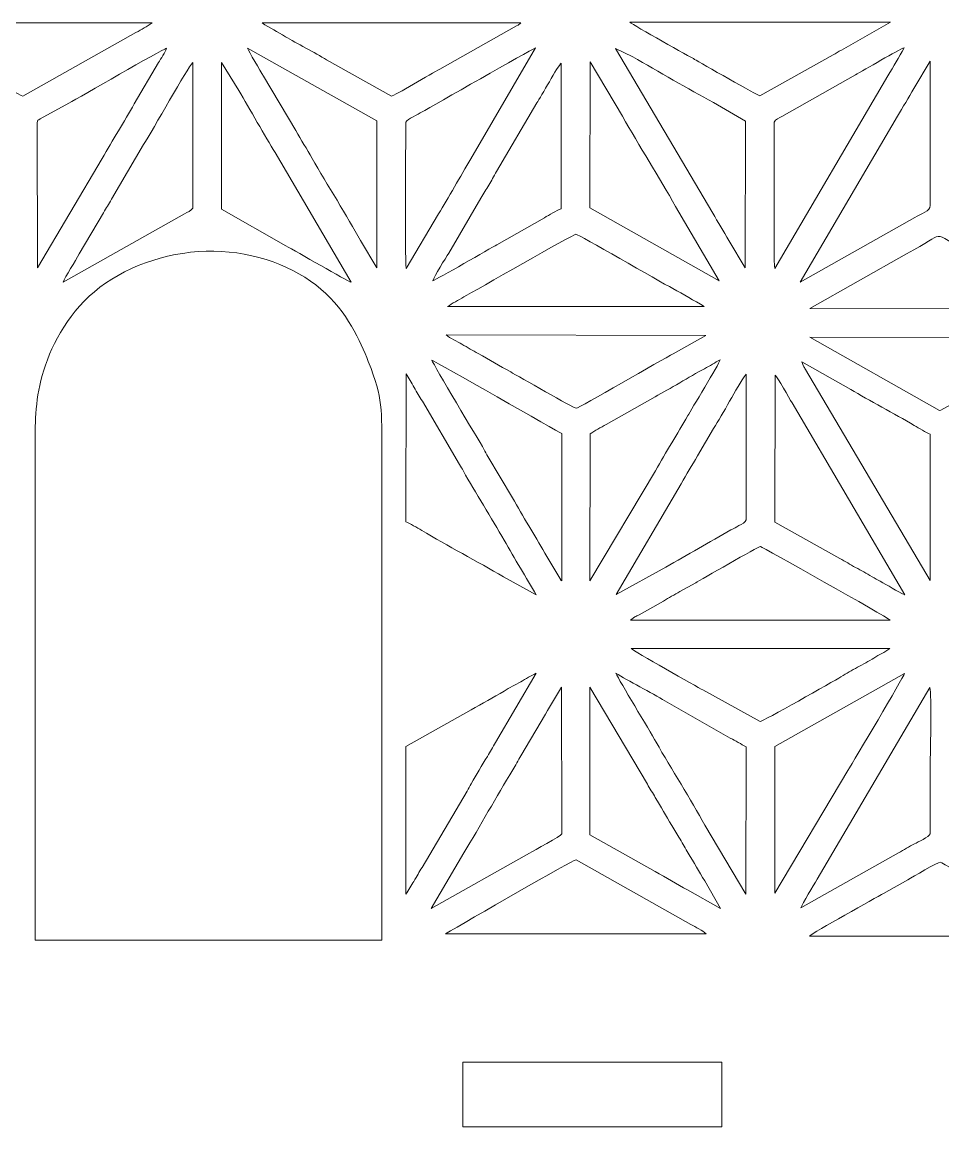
# Model space of a CAD drawing. Header units: inches. Extents: x -60.4 to -14.9, y -20.3 to 14.1.
# Drawn here: x -18.232 to -16.455, y 4.507 to 6.639 of the extents above; entities that cross this region are included whole.
import ezdxf

# ---------------------------------------------------------------- set-up
doc = ezdxf.new("R2010")
doc.units = ezdxf.units.IN
doc.header["$MEASUREMENT"] = 0
doc.layers.add('Master Desktop', color=7, linetype='Continuous', plot=False)

msp = doc.modelspace()

# ---------------------------------------------------------------- linework, layer by layer
at = {"layer": 'Master Desktop', "color": 5, "lineweight": 9}
for points, knots in [([(-17.9808, 6.6379), (-17.9907, 6.6311), (-18.0016, 6.6251), (-18.0121, 6.6194), (-18.0121, 6.6194), (-18.0121, 6.6194), (-18.2304, 6.4966), (-18.2304, 6.4966), (-18.2304, 6.4966), (-18.2341, 6.4965), (-18.2857, 6.5264), (-18.293, 6.5311), (-18.293, 6.5311), (-18.3036, 6.5378), (-18.3148, 6.5427), (-18.325, 6.5489), (-18.325, 6.5489), (-18.363, 6.572), (-18.4149, 6.5982), (-18.4499, 6.6199), (-18.4499, 6.6199), (-18.4566, 6.624), (-18.4756, 6.6326), (-18.4799, 6.6381), (-18.4799, 6.6381), (-18.4799, 6.6381), (-17.9808, 6.6379), (-17.9808, 6.6379)], [0, 0, 0, 0, 0.125, 0.125, 0.125, 0.125, 0.25, 0.25, 0.25, 0.25, 0.375, 0.375, 0.375, 0.375, 0.5, 0.5, 0.5, 0.5, 0.625, 0.625, 0.625, 0.625, 0.75, 0.75, 0.75, 0.75, 1, 1, 1, 1]), ([(-17.2697, 6.6381), (-17.2724, 6.6346), (-17.2733, 6.6346), (-17.2776, 6.6321), (-17.2776, 6.6321), (-17.2776, 6.6321), (-17.426, 6.5485), (-17.426, 6.5485), (-17.426, 6.5485), (-17.4407, 6.5404), (-17.515, 6.4965), (-17.5193, 6.4966), (-17.5193, 6.4966), (-17.5193, 6.4966), (-17.6443, 6.5667), (-17.6443, 6.5667), (-17.6443, 6.5667), (-17.6663, 6.5803), (-17.7033, 6.5987), (-17.7234, 6.6112), (-17.7234, 6.6112), (-17.739, 6.6209), (-17.7538, 6.6276), (-17.7688, 6.638), (-17.7688, 6.638), (-17.7688, 6.638), (-17.2697, 6.6381), (-17.2697, 6.6381)], [0, 0, 0, 0, 0.125, 0.125, 0.125, 0.125, 0.25, 0.25, 0.25, 0.25, 0.375, 0.375, 0.375, 0.375, 0.5, 0.5, 0.5, 0.5, 0.625, 0.625, 0.625, 0.625, 0.75, 0.75, 0.75, 0.75, 1, 1, 1, 1]), ([(-16.6505, 6.5855), (-16.657, 6.5821), (-16.661, 6.5794), (-16.6668, 6.576), (-16.6668, 6.576), (-16.6668, 6.576), (-16.8082, 6.4968), (-16.8082, 6.4968), (-16.8082, 6.4968), (-16.81, 6.4968), (-16.9242, 6.5613), (-16.9341, 6.5674), (-16.9341, 6.5674), (-16.9414, 6.5719), (-17.0525, 6.6328), (-17.0589, 6.6394), (-17.0589, 6.6394), (-17.0589, 6.6394), (-16.5563, 6.6393), (-16.5563, 6.6393), (-16.5563, 6.6393), (-16.5563, 6.6393), (-16.6505, 6.5855), (-16.6505, 6.5855)], [0, 0, 0, 0, 0.142857, 0.142857, 0.142857, 0.142857, 0.285714, 0.285714, 0.285714, 0.285714, 0.428571, 0.428571, 0.428571, 0.428571, 0.571429, 0.571429, 0.571429, 0.571429, 0.714286, 0.714286, 0.714286, 0.714286, 1, 1, 1, 1]), ([(-18.2025, 6.4448), (-18.2025, 6.4513), (-18.2015, 6.4496), (-18.1966, 6.4524), (-18.1966, 6.4524), (-18.1966, 6.4524), (-18.1413, 6.483), (-18.1413, 6.483), (-18.1413, 6.483), (-18.1214, 6.494), (-17.9639, 6.5851), (-17.9529, 6.5892), (-17.9529, 6.5892), (-17.9551, 6.5821), (-17.9644, 6.5681), (-17.9684, 6.5613), (-17.9684, 6.5613), (-17.9684, 6.5613), (-18.0154, 6.4817), (-18.0154, 6.4817), (-18.0154, 6.4817), (-18.0348, 6.4472), (-18.0571, 6.4117), (-18.0775, 6.3762), (-18.0775, 6.3762), (-18.0775, 6.3762), (-18.2021, 6.1653), (-18.2021, 6.1653), (-18.2021, 6.1653), (-18.2021, 6.1653), (-18.2025, 6.4448), (-18.2025, 6.4448)], [0, 0, 0, 0, 0.111111, 0.111111, 0.111111, 0.111111, 0.222222, 0.222222, 0.222222, 0.222222, 0.333333, 0.333333, 0.333333, 0.333333, 0.444444, 0.444444, 0.444444, 0.444444, 0.555556, 0.555556, 0.555556, 0.555556, 0.666667, 0.666667, 0.666667, 0.666667, 0.777778, 0.777778, 0.777778, 0.777778, 1, 1, 1, 1]), ([(-17.5471, 6.4489), (-17.5471, 6.4489), (-17.5476, 6.1653), (-17.5476, 6.1653), (-17.5476, 6.1653), (-17.5476, 6.1653), (-17.5791, 6.218), (-17.5791, 6.218), (-17.5791, 6.218), (-17.6034, 6.2626), (-17.644, 6.3274), (-17.6721, 6.3762), (-17.6721, 6.3762), (-17.6826, 6.3944), (-17.6933, 6.4119), (-17.7039, 6.43), (-17.7039, 6.43), (-17.7039, 6.43), (-17.7662, 6.5352), (-17.7662, 6.5352), (-17.7662, 6.5352), (-17.7719, 6.5452), (-17.7946, 6.5824), (-17.7967, 6.5892), (-17.7967, 6.5892), (-17.7967, 6.5892), (-17.5471, 6.4489), (-17.5471, 6.4489)], [0, 0, 0, 0, 0.125, 0.125, 0.125, 0.125, 0.25, 0.25, 0.25, 0.25, 0.375, 0.375, 0.375, 0.375, 0.5, 0.5, 0.5, 0.5, 0.625, 0.625, 0.625, 0.625, 0.75, 0.75, 0.75, 0.75, 1, 1, 1, 1]), ([(-17.4915, 6.4465), (-17.4887, 6.4514), (-17.467, 6.4623), (-17.4609, 6.4656), (-17.4609, 6.4656), (-17.4378, 6.4782), (-17.2549, 6.5838), (-17.2409, 6.5896), (-17.2409, 6.5896), (-17.2409, 6.5896), (-17.3657, 6.3757), (-17.3657, 6.3757), (-17.3657, 6.3757), (-17.3864, 6.3422), (-17.4092, 6.2994), (-17.4284, 6.2691), (-17.4284, 6.2691), (-17.4284, 6.2691), (-17.4909, 6.1639), (-17.4909, 6.1639), (-17.4909, 6.1639), (-17.4935, 6.1946), (-17.4915, 6.3959), (-17.4915, 6.4431), (-17.4915, 6.4431), (-17.4915, 6.4431), (-17.4915, 6.4465), (-17.4915, 6.4465)], [0, 0, 0, 0, 0.125, 0.125, 0.125, 0.125, 0.25, 0.25, 0.25, 0.25, 0.375, 0.375, 0.375, 0.375, 0.5, 0.5, 0.5, 0.5, 0.625, 0.625, 0.625, 0.625, 0.75, 0.75, 0.75, 0.75, 1, 1, 1, 1]), ([(-16.8681, 6.2179), (-16.8784, 6.2358), (-16.8894, 6.2531), (-16.8992, 6.2706), (-16.8992, 6.2706), (-16.8992, 6.2706), (-17.0868, 6.5886), (-17.0868, 6.5886), (-17.0868, 6.5886), (-17.0868, 6.5886), (-17.0537, 6.5722), (-17.0537, 6.5722), (-17.0537, 6.5722), (-17.0038, 6.5444), (-16.9468, 6.5103), (-16.8979, 6.4841), (-16.8979, 6.4841), (-16.8979, 6.4841), (-16.8362, 6.4482), (-16.8362, 6.4482), (-16.8362, 6.4482), (-16.8362, 6.4482), (-16.8366, 6.1653), (-16.8366, 6.1653), (-16.8366, 6.1653), (-16.8366, 6.1653), (-16.8681, 6.2179), (-16.8681, 6.2179)], [0, 0, 0, 0, 0.125, 0.125, 0.125, 0.125, 0.25, 0.25, 0.25, 0.25, 0.375, 0.375, 0.375, 0.375, 0.5, 0.5, 0.5, 0.5, 0.625, 0.625, 0.625, 0.625, 0.75, 0.75, 0.75, 0.75, 1, 1, 1, 1]), ([(-16.7806, 6.4465), (-16.7779, 6.4525), (-16.7708, 6.4543), (-16.7656, 6.4572), (-16.7656, 6.4572), (-16.7656, 6.4572), (-16.624, 6.5374), (-16.624, 6.5374), (-16.624, 6.5374), (-16.6081, 6.5461), (-16.5395, 6.5871), (-16.5299, 6.5897), (-16.5299, 6.5897), (-16.5396, 6.571), (-16.5506, 6.5544), (-16.5614, 6.5354), (-16.5614, 6.5354), (-16.5614, 6.5354), (-16.7797, 6.164), (-16.7797, 6.164), (-16.7797, 6.164), (-16.782, 6.1833), (-16.7806, 6.4046), (-16.7806, 6.4431), (-16.7806, 6.4431), (-16.7806, 6.4431), (-16.7806, 6.4465), (-16.7806, 6.4465)], [0, 0, 0, 0, 0.125, 0.125, 0.125, 0.125, 0.25, 0.25, 0.25, 0.25, 0.375, 0.375, 0.375, 0.375, 0.5, 0.5, 0.5, 0.5, 0.625, 0.625, 0.625, 0.625, 0.75, 0.75, 0.75, 0.75, 1, 1, 1, 1]), ([(-18.1527, 6.1373), (-18.1493, 6.1471), (-18.1284, 6.1796), (-18.1215, 6.192), (-18.1215, 6.192), (-18.1215, 6.192), (-18.0747, 6.2716), (-18.0747, 6.2716), (-18.0747, 6.2716), (-18.0696, 6.2806), (-18.0647, 6.2881), (-18.0593, 6.2974), (-18.0593, 6.2974), (-18.0593, 6.2974), (-17.9974, 6.403), (-17.9974, 6.403), (-17.9974, 6.403), (-17.9801, 6.4299), (-17.9122, 6.5523), (-17.9026, 6.5611), (-17.9026, 6.5611), (-17.9026, 6.5611), (-17.9026, 6.2801), (-17.9026, 6.2801), (-17.9026, 6.2801), (-17.9057, 6.2751), (-17.913, 6.2725), (-17.9183, 6.2693), (-17.9183, 6.2693), (-17.9183, 6.2693), (-18.1527, 6.1373), (-18.1527, 6.1373)], [0, 0, 0, 0, 0.111111, 0.111111, 0.111111, 0.111111, 0.222222, 0.222222, 0.222222, 0.222222, 0.333333, 0.333333, 0.333333, 0.333333, 0.444444, 0.444444, 0.444444, 0.444444, 0.555556, 0.555556, 0.555556, 0.555556, 0.666667, 0.666667, 0.666667, 0.666667, 0.777778, 0.777778, 0.777778, 0.777778, 1, 1, 1, 1]), ([(-17.847, 6.5611), (-17.847, 6.5611), (-17.8137, 6.5073), (-17.8137, 6.5073), (-17.8137, 6.5073), (-17.7929, 6.473), (-17.7628, 6.4177), (-17.7435, 6.3877), (-17.7435, 6.3877), (-17.7435, 6.3877), (-17.5969, 6.1373), (-17.5969, 6.1373), (-17.5969, 6.1373), (-17.6052, 6.1401), (-17.7031, 6.1971), (-17.7227, 6.2077), (-17.7227, 6.2077), (-17.7227, 6.2077), (-17.847, 6.2784), (-17.847, 6.2784), (-17.847, 6.2784), (-17.847, 6.2784), (-17.847, 6.5611), (-17.847, 6.5611)], [0, 0, 0, 0, 0.142857, 0.142857, 0.142857, 0.142857, 0.285714, 0.285714, 0.285714, 0.285714, 0.428571, 0.428571, 0.428571, 0.428571, 0.571429, 0.571429, 0.571429, 0.571429, 0.714286, 0.714286, 0.714286, 0.714286, 1, 1, 1, 1]), ([(-17.4395, 6.1403), (-17.4363, 6.1492), (-17.415, 6.1833), (-17.4087, 6.1936), (-17.4087, 6.1936), (-17.4087, 6.1936), (-17.3468, 6.2994), (-17.3468, 6.2994), (-17.3468, 6.2994), (-17.3417, 6.3083), (-17.3368, 6.3162), (-17.3313, 6.3249), (-17.3313, 6.3249), (-17.326, 6.3334), (-17.3218, 6.3416), (-17.3164, 6.351), (-17.3164, 6.351), (-17.3164, 6.351), (-17.2386, 6.4834), (-17.2386, 6.4834), (-17.2386, 6.4834), (-17.2307, 6.4961), (-17.1977, 6.5544), (-17.1917, 6.5604), (-17.1917, 6.5604), (-17.1917, 6.5604), (-17.1917, 6.2791), (-17.1917, 6.2791), (-17.1917, 6.2791), (-17.201, 6.2752), (-17.2151, 6.2672), (-17.2238, 6.2618), (-17.2238, 6.2618), (-17.2238, 6.2618), (-17.3159, 6.2096), (-17.3159, 6.2096), (-17.3159, 6.2096), (-17.3284, 6.203), (-17.4318, 6.1426), (-17.4395, 6.1403)], [0, 0, 0, 0, 0.090909, 0.090909, 0.090909, 0.090909, 0.181818, 0.181818, 0.181818, 0.181818, 0.272727, 0.272727, 0.272727, 0.272727, 0.363636, 0.363636, 0.363636, 0.363636, 0.454545, 0.454545, 0.454545, 0.454545, 0.545455, 0.545455, 0.545455, 0.545455, 0.636364, 0.636364, 0.636364, 0.636364, 0.727273, 0.727273, 0.727273, 0.727273, 0.818182, 0.818182, 0.818182, 0.818182, 1, 1, 1, 1]), ([(-17.1359, 6.5626), (-17.1359, 6.5626), (-17.0736, 6.4577), (-17.0736, 6.4577), (-17.0736, 6.4577), (-17.0413, 6.4012), (-17.0021, 6.339), (-16.9708, 6.2835), (-16.9708, 6.2835), (-16.9708, 6.2835), (-16.8869, 6.14), (-16.8869, 6.14), (-16.8869, 6.14), (-16.8869, 6.14), (-17.1361, 6.2811), (-17.1361, 6.2811), (-17.1361, 6.2811), (-17.1361, 6.2811), (-17.1359, 6.5626), (-17.1359, 6.5626)], [0, 0, 0, 0, 0.166667, 0.166667, 0.166667, 0.166667, 0.333333, 0.333333, 0.333333, 0.333333, 0.5, 0.5, 0.5, 0.5, 0.666667, 0.666667, 0.666667, 0.666667, 1, 1, 1, 1]), ([(-16.5426, 6.4576), (-16.5323, 6.4753), (-16.5217, 6.4932), (-16.5112, 6.5115), (-16.5112, 6.5115), (-16.5112, 6.5115), (-16.4798, 6.5639), (-16.4798, 6.5639), (-16.4798, 6.5639), (-16.4798, 6.5639), (-16.4795, 6.2852), (-16.4795, 6.2852), (-16.4795, 6.2852), (-16.4795, 6.2747), (-16.4969, 6.2691), (-16.5096, 6.2621), (-16.5096, 6.2621), (-16.5096, 6.2621), (-16.7307, 6.1373), (-16.7307, 6.1373), (-16.7307, 6.1373), (-16.7307, 6.1373), (-16.5426, 6.4576), (-16.5426, 6.4576)], [0, 0, 0, 0, 0.142857, 0.142857, 0.142857, 0.142857, 0.285714, 0.285714, 0.285714, 0.285714, 0.428571, 0.428571, 0.428571, 0.428571, 0.571429, 0.571429, 0.571429, 0.571429, 0.714286, 0.714286, 0.714286, 0.714286, 1, 1, 1, 1]), ([(-17.4107, 6.0903), (-17.4018, 6.0966), (-17.3905, 6.1026), (-17.3794, 6.1089), (-17.3794, 6.1089), (-17.3597, 6.1199), (-17.1676, 6.2301), (-17.1631, 6.23), (-17.1631, 6.23), (-17.1587, 6.2298), (-17.0034, 6.1399), (-16.9764, 6.1252), (-16.9764, 6.1252), (-16.9556, 6.1139), (-16.9352, 6.1023), (-16.9156, 6.0903), (-16.9156, 6.0903), (-16.9156, 6.0903), (-17.4107, 6.0903), (-17.4107, 6.0903)], [0, 0, 0, 0, 0.166667, 0.166667, 0.166667, 0.166667, 0.333333, 0.333333, 0.333333, 0.333333, 0.5, 0.5, 0.5, 0.5, 0.666667, 0.666667, 0.666667, 0.666667, 1, 1, 1, 1]), ([(-16.5254, 6.1923), (-16.4412, 6.2345), (-16.4884, 6.2397), (-16.4001, 6.1919), (-16.4001, 6.1919), (-16.4001, 6.1919), (-16.2138, 6.086), (-16.2138, 6.086), (-16.2138, 6.086), (-16.2138, 6.086), (-16.7117, 6.0864), (-16.7117, 6.0864), (-16.7117, 6.0864), (-16.7117, 6.0864), (-16.5254, 6.1923), (-16.5254, 6.1923)], [0, 0, 0, 0, 0.2, 0.2, 0.2, 0.2, 0.4, 0.4, 0.4, 0.4, 0.6, 0.6, 0.6, 0.6, 1, 1, 1, 1]), ([(-18.2066, 5.8253), (-18.2066, 5.8697), (-18.2066, 5.9141), (-18.1899, 5.9674), (-18.1899, 5.9674), (-18.1732, 6.0208), (-18.1397, 6.0832), (-18.0817, 6.1276), (-18.0817, 6.1276), (-18.0237, 6.172), (-17.9412, 6.1984), (-17.8617, 6.1973), (-17.8617, 6.1973), (-17.7822, 6.1961), (-17.7058, 6.1675), (-17.6551, 6.1242), (-17.6551, 6.1242), (-17.6043, 6.0809), (-17.5792, 6.0231), (-17.5639, 5.9843), (-17.5639, 5.9843), (-17.5485, 5.9455), (-17.543, 5.9259), (-17.5402, 5.9006), (-17.5402, 5.9006), (-17.5374, 5.8753), (-17.5374, 5.8444), (-17.5374, 5.8236), (-17.5374, 5.8236), (-17.5374, 5.8028), (-17.5374, 5.7921), (-17.5374, 5.7814)], [0, 0, 0, 0, 0.111111, 0.111111, 0.111111, 0.111111, 0.222222, 0.222222, 0.222222, 0.222222, 0.333333, 0.333333, 0.333333, 0.333333, 0.444444, 0.444444, 0.444444, 0.444444, 0.555556, 0.555556, 0.555556, 0.555556, 0.666667, 0.666667, 0.666667, 0.666667, 0.777778, 0.777778, 0.777778, 0.777778, 1, 1, 1, 1]), ([(-16.9754, 5.9994), (-16.9965, 5.9884), (-17.158, 5.894), (-17.1629, 5.894), (-17.1629, 5.894), (-17.1674, 5.894), (-17.2742, 5.956), (-17.2891, 5.9643), (-17.2891, 5.9643), (-17.3101, 5.976), (-17.3304, 5.9875), (-17.3517, 5.9996), (-17.3517, 5.9996), (-17.3622, 6.0056), (-17.3723, 6.0112), (-17.3833, 6.0179), (-17.3833, 6.0179), (-17.3919, 6.0231), (-17.4066, 6.0292), (-17.4135, 6.0356), (-17.4135, 6.0356), (-17.4135, 6.0356), (-16.9128, 6.0348), (-16.9128, 6.0348), (-16.9128, 6.0348), (-16.9128, 6.0348), (-16.9754, 5.9994), (-16.9754, 5.9994)], [0, 0, 0, 0, 0.125, 0.125, 0.125, 0.125, 0.25, 0.25, 0.25, 0.25, 0.375, 0.375, 0.375, 0.375, 0.5, 0.5, 0.5, 0.5, 0.625, 0.625, 0.625, 0.625, 0.75, 0.75, 0.75, 0.75, 1, 1, 1, 1]), ([(-16.2111, 6.0308), (-16.2182, 6.0246), (-16.2334, 6.0184), (-16.2423, 6.0129), (-16.2423, 6.0129), (-16.2528, 6.0063), (-16.2634, 6.0006), (-16.2739, 5.9947), (-16.2739, 5.9947), (-16.3006, 5.9798), (-16.4576, 5.8897), (-16.4616, 5.8897), (-16.4616, 5.8897), (-16.4616, 5.8897), (-16.7117, 6.0312), (-16.7117, 6.0312), (-16.7117, 6.0312), (-16.7117, 6.0312), (-16.2111, 6.0308), (-16.2111, 6.0308)], [0, 0, 0, 0, 0.166667, 0.166667, 0.166667, 0.166667, 0.333333, 0.333333, 0.333333, 0.333333, 0.5, 0.5, 0.5, 0.5, 0.666667, 0.666667, 0.666667, 0.666667, 1, 1, 1, 1]), ([(-17.1906, 5.561), (-17.1909, 5.5613), (-17.1913, 5.5617), (-17.1915, 5.562), (-17.1915, 5.562), (-17.1918, 5.5622), (-17.1922, 5.5627), (-17.1925, 5.563), (-17.1925, 5.563), (-17.1925, 5.563), (-17.2233, 5.6146), (-17.2233, 5.6146), (-17.2233, 5.6146), (-17.2337, 5.6326), (-17.2434, 5.6501), (-17.2542, 5.6674), (-17.2542, 5.6674), (-17.2655, 5.6854), (-17.2745, 5.7033), (-17.2856, 5.7214), (-17.2856, 5.7214), (-17.2856, 5.7214), (-17.333, 5.8008), (-17.333, 5.8008), (-17.333, 5.8008), (-17.3358, 5.8056), (-17.3379, 5.8101), (-17.3408, 5.8151), (-17.3408, 5.8151), (-17.3522, 5.835), (-17.4375, 5.9772), (-17.4413, 5.987), (-17.4413, 5.987), (-17.4329, 5.9841), (-17.1962, 5.8474), (-17.1904, 5.8457), (-17.1904, 5.8457), (-17.1904, 5.8457), (-17.1906, 5.561), (-17.1906, 5.561)], [0, 0, 0, 0, 0.090909, 0.090909, 0.090909, 0.090909, 0.181818, 0.181818, 0.181818, 0.181818, 0.272727, 0.272727, 0.272727, 0.272727, 0.363636, 0.363636, 0.363636, 0.363636, 0.454545, 0.454545, 0.454545, 0.454545, 0.545455, 0.545455, 0.545455, 0.545455, 0.636364, 0.636364, 0.636364, 0.636364, 0.727273, 0.727273, 0.727273, 0.727273, 0.818182, 0.818182, 0.818182, 0.818182, 1, 1, 1, 1]), ([(-17.136, 5.8445), (-17.1269, 5.851), (-17.1152, 5.8569), (-17.1047, 5.8631), (-17.1047, 5.8631), (-17.1047, 5.8631), (-17.0104, 5.9164), (-17.0104, 5.9164), (-17.0104, 5.9164), (-16.9816, 5.9316), (-16.9447, 5.9548), (-16.9149, 5.9705), (-16.9149, 5.9705), (-16.9048, 5.9759), (-16.8947, 5.9826), (-16.8849, 5.9874), (-16.8849, 5.9874), (-16.8869, 5.9798), (-16.9415, 5.8899), (-16.9473, 5.88), (-16.9473, 5.88), (-16.9678, 5.8445), (-16.9889, 5.8101), (-17.0099, 5.7734), (-17.0099, 5.7734), (-17.0099, 5.7734), (-17.1361, 5.5608), (-17.1361, 5.5608), (-17.1361, 5.5608), (-17.1361, 5.5608), (-17.136, 5.8445), (-17.136, 5.8445)], [0, 0, 0, 0, 0.111111, 0.111111, 0.111111, 0.111111, 0.222222, 0.222222, 0.222222, 0.222222, 0.333333, 0.333333, 0.333333, 0.333333, 0.444444, 0.444444, 0.444444, 0.444444, 0.555556, 0.555556, 0.555556, 0.555556, 0.666667, 0.666667, 0.666667, 0.666667, 0.777778, 0.777778, 0.777778, 0.777778, 1, 1, 1, 1]), ([(-16.5103, 5.861), (-16.5014, 5.8557), (-16.4877, 5.8473), (-16.4794, 5.8444), (-16.4794, 5.8444), (-16.4794, 5.8444), (-16.4799, 5.5618), (-16.4799, 5.5618), (-16.4799, 5.5618), (-16.4799, 5.5618), (-16.7202, 5.9691), (-16.7202, 5.9691), (-16.7202, 5.9691), (-16.7217, 5.9716), (-16.723, 5.9737), (-16.724, 5.9755), (-16.724, 5.9755), (-16.724, 5.9755), (-16.7276, 5.9836), (-16.7276, 5.9836), (-16.7276, 5.9836), (-16.7276, 5.9836), (-16.6331, 5.9306), (-16.6331, 5.9306), (-16.6331, 5.9306), (-16.598, 5.9091), (-16.5487, 5.8839), (-16.5103, 5.861)], [0, 0, 0, 0, 0.125, 0.125, 0.125, 0.125, 0.25, 0.25, 0.25, 0.25, 0.375, 0.375, 0.375, 0.375, 0.5, 0.5, 0.5, 0.5, 0.625, 0.625, 0.625, 0.625, 0.75, 0.75, 0.75, 0.75, 1, 1, 1, 1]), ([(-17.491, 5.9603), (-17.4855, 5.953), (-17.4809, 5.9433), (-17.4754, 5.9343), (-17.4754, 5.9343), (-17.4696, 5.9246), (-17.4653, 5.917), (-17.4594, 5.9075), (-17.4594, 5.9075), (-17.4594, 5.9075), (-17.388, 5.7858), (-17.388, 5.7858), (-17.388, 5.7858), (-17.3856, 5.7816), (-17.3826, 5.7774), (-17.3802, 5.773), (-17.3802, 5.773), (-17.3582, 5.7324), (-17.3257, 5.6816), (-17.3018, 5.6395), (-17.3018, 5.6395), (-17.2819, 5.6043), (-17.2586, 5.5666), (-17.2398, 5.5338), (-17.2398, 5.5338), (-17.2398, 5.5338), (-17.3028, 5.5688), (-17.3028, 5.5688), (-17.3028, 5.5688), (-17.3531, 5.5981), (-17.4118, 5.6291), (-17.4608, 5.6584), (-17.4608, 5.6584), (-17.4702, 5.664), (-17.4826, 5.6716), (-17.4915, 5.6751), (-17.4915, 5.6751), (-17.4915, 5.6751), (-17.491, 5.9603), (-17.491, 5.9603)], [0, 0, 0, 0, 0.090909, 0.090909, 0.090909, 0.090909, 0.181818, 0.181818, 0.181818, 0.181818, 0.272727, 0.272727, 0.272727, 0.272727, 0.363636, 0.363636, 0.363636, 0.363636, 0.454545, 0.454545, 0.454545, 0.454545, 0.545455, 0.545455, 0.545455, 0.545455, 0.636364, 0.636364, 0.636364, 0.636364, 0.727273, 0.727273, 0.727273, 0.727273, 0.818182, 0.818182, 0.818182, 0.818182, 1, 1, 1, 1]), ([(-16.9602, 5.7484), (-16.9505, 5.7665), (-16.9391, 5.7839), (-16.9286, 5.8023), (-16.9286, 5.8023), (-16.9286, 5.8023), (-16.8976, 5.8551), (-16.8976, 5.8551), (-16.8976, 5.8551), (-16.8794, 5.8828), (-16.8544, 5.9326), (-16.835, 5.96), (-16.835, 5.96), (-16.835, 5.96), (-16.8349, 5.679), (-16.8349, 5.679), (-16.8349, 5.679), (-16.8349, 5.6739), (-16.8436, 5.6708), (-16.8487, 5.6678), (-16.8487, 5.6678), (-16.8543, 5.6645), (-16.8581, 5.6625), (-16.8642, 5.6592), (-16.8642, 5.6592), (-16.9057, 5.6368), (-16.9476, 5.6104), (-16.99, 5.5876), (-16.99, 5.5876), (-16.99, 5.5876), (-17.0857, 5.5345), (-17.0857, 5.5345), (-17.0857, 5.5345), (-17.0857, 5.5345), (-16.9602, 5.7484), (-16.9602, 5.7484)], [0, 0, 0, 0, 0.1, 0.1, 0.1, 0.1, 0.2, 0.2, 0.2, 0.2, 0.3, 0.3, 0.3, 0.3, 0.4, 0.4, 0.4, 0.4, 0.5, 0.5, 0.5, 0.5, 0.6, 0.6, 0.6, 0.6, 0.7, 0.7, 0.7, 0.7, 0.8, 0.8, 0.8, 0.8, 1, 1, 1, 1]), ([(-16.779, 5.9579), (-16.774, 5.9538), (-16.7514, 5.9138), (-16.7462, 5.9045), (-16.7462, 5.9045), (-16.7462, 5.9045), (-16.5287, 5.5338), (-16.5287, 5.5338), (-16.5287, 5.5338), (-16.5432, 5.5402), (-16.5628, 5.5533), (-16.5761, 5.5604), (-16.5761, 5.5604), (-16.5823, 5.5636), (-16.5859, 5.5655), (-16.5916, 5.5689), (-16.5916, 5.5689), (-16.603, 5.5758), (-16.6127, 5.5807), (-16.6235, 5.5868), (-16.6235, 5.5868), (-16.6341, 5.5928), (-16.6435, 5.5985), (-16.6542, 5.6043), (-16.6542, 5.6043), (-16.6542, 5.6043), (-16.7793, 5.6746), (-16.7793, 5.6746), (-16.7793, 5.6746), (-16.7793, 5.6746), (-16.779, 5.9579), (-16.779, 5.9579)], [0, 0, 0, 0, 0.111111, 0.111111, 0.111111, 0.111111, 0.222222, 0.222222, 0.222222, 0.222222, 0.333333, 0.333333, 0.333333, 0.333333, 0.444444, 0.444444, 0.444444, 0.444444, 0.555556, 0.555556, 0.555556, 0.555556, 0.666667, 0.666667, 0.666667, 0.666667, 0.777778, 0.777778, 0.777778, 0.777778, 1, 1, 1, 1]), ([(-17.5374, 5.8253), (-17.5374, 5.8253), (-17.5374, 4.8678), (-17.5374, 4.8678), (-17.5374, 4.8678), (-17.5374, 4.8678), (-18.2066, 4.8678), (-18.2066, 4.8678), (-18.2066, 4.8678), (-18.2066, 4.8678), (-18.2066, 5.8253), (-18.2066, 5.8253)], [0, 0, 0, 0, 0.25, 0.25, 0.25, 0.25, 0.5, 0.5, 0.5, 0.5, 1, 1, 1, 1]), ([(-17.0494, 5.4914), (-17.0464, 5.4931), (-17.0444, 5.4937), (-17.0415, 5.4954), (-17.0415, 5.4954), (-17.0415, 5.4954), (-16.9944, 5.5221), (-16.9944, 5.5221), (-16.9944, 5.5221), (-16.9836, 5.5287), (-16.9735, 5.5343), (-16.9626, 5.5402), (-16.9626, 5.5402), (-16.9626, 5.5402), (-16.9318, 5.5575), (-16.9318, 5.5575), (-16.9318, 5.5575), (-16.9248, 5.5618), (-16.8106, 5.6276), (-16.8068, 5.6272), (-16.8068, 5.6272), (-16.8061, 5.6272), (-16.5633, 5.4914), (-16.557, 5.4854), (-16.557, 5.4854), (-16.557, 5.4854), (-17.0579, 5.4851), (-17.0579, 5.4851), (-17.0579, 5.4851), (-17.0579, 5.4851), (-17.0494, 5.4914), (-17.0494, 5.4914)], [0, 0, 0, 0, 0.111111, 0.111111, 0.111111, 0.111111, 0.222222, 0.222222, 0.222222, 0.222222, 0.333333, 0.333333, 0.333333, 0.333333, 0.444444, 0.444444, 0.444444, 0.444444, 0.555556, 0.555556, 0.555556, 0.555556, 0.666667, 0.666667, 0.666667, 0.666667, 0.777778, 0.777778, 0.777778, 0.777778, 1, 1, 1, 1]), ([(-16.5578, 5.4305), (-16.5673, 5.4228), (-16.5779, 5.4187), (-16.5882, 5.4121), (-16.5882, 5.4121), (-16.5979, 5.4058), (-16.6097, 5.4001), (-16.6201, 5.3942), (-16.6201, 5.3942), (-16.6307, 5.3881), (-16.6409, 5.3827), (-16.6518, 5.376), (-16.6518, 5.376), (-16.6667, 5.367), (-16.8038, 5.289), (-16.8079, 5.2893), (-16.8079, 5.2893), (-16.8079, 5.2893), (-16.9181, 5.3504), (-16.9181, 5.3504), (-16.9181, 5.3504), (-16.929, 5.3563), (-17.0535, 5.4262), (-17.0566, 5.4305), (-17.0566, 5.4305), (-17.0566, 5.4305), (-16.5578, 5.4305), (-16.5578, 5.4305)], [0, 0, 0, 0, 0.125, 0.125, 0.125, 0.125, 0.25, 0.25, 0.25, 0.25, 0.375, 0.375, 0.375, 0.375, 0.5, 0.5, 0.5, 0.5, 0.625, 0.625, 0.625, 0.625, 0.75, 0.75, 0.75, 0.75, 1, 1, 1, 1]), ([(-17.3652, 5.3121), (-17.3446, 5.3249), (-17.3224, 5.3357), (-17.3017, 5.3484), (-17.3017, 5.3484), (-17.2916, 5.3545), (-17.2797, 5.3607), (-17.2698, 5.3662), (-17.2698, 5.3662), (-17.2601, 5.3716), (-17.2493, 5.3784), (-17.2398, 5.3828), (-17.2398, 5.3828), (-17.2398, 5.3828), (-17.3183, 5.2492), (-17.3183, 5.2492), (-17.3183, 5.2492), (-17.3235, 5.24), (-17.3282, 5.2313), (-17.3341, 5.2222), (-17.3341, 5.2222), (-17.345, 5.205), (-17.3547, 5.1871), (-17.3653, 5.1695), (-17.3653, 5.1695), (-17.3683, 5.1645), (-17.3705, 5.1602), (-17.3733, 5.1554), (-17.3733, 5.1554), (-17.3733, 5.1554), (-17.4601, 5.008), (-17.4601, 5.008), (-17.4601, 5.008), (-17.4657, 4.9992), (-17.47, 4.9911), (-17.4759, 4.9811), (-17.4759, 4.9811), (-17.4807, 4.973), (-17.4859, 4.9634), (-17.4915, 4.9564), (-17.4915, 4.9564), (-17.4915, 4.9564), (-17.4915, 5.2414), (-17.4915, 5.2414), (-17.4915, 5.2414), (-17.4915, 5.2414), (-17.3652, 5.3121), (-17.3652, 5.3121)], [0, 0, 0, 0, 0.076923, 0.076923, 0.076923, 0.076923, 0.153846, 0.153846, 0.153846, 0.153846, 0.230769, 0.230769, 0.230769, 0.230769, 0.307692, 0.307692, 0.307692, 0.307692, 0.384615, 0.384615, 0.384615, 0.384615, 0.461538, 0.461538, 0.461538, 0.461538, 0.538462, 0.538462, 0.538462, 0.538462, 0.615385, 0.615385, 0.615385, 0.615385, 0.692308, 0.692308, 0.692308, 0.692308, 0.769231, 0.769231, 0.769231, 0.769231, 0.846154, 0.846154, 0.846154, 0.846154, 1, 1, 1, 1]), ([(-16.8351, 4.9566), (-16.8351, 4.9566), (-16.9142, 5.0894), (-16.9142, 5.0894), (-16.9142, 5.0894), (-16.9408, 5.1384), (-16.9792, 5.1979), (-17.0085, 5.2498), (-17.0085, 5.2498), (-17.022, 5.2738), (-17.0793, 5.3675), (-17.0861, 5.3828), (-17.0861, 5.3828), (-17.0646, 5.3692), (-17.0156, 5.3441), (-16.9914, 5.3295), (-16.9914, 5.3295), (-16.9914, 5.3295), (-16.8655, 5.2577), (-16.8655, 5.2577), (-16.8655, 5.2577), (-16.8595, 5.2542), (-16.8556, 5.2527), (-16.8499, 5.2493), (-16.8499, 5.2493), (-16.8441, 5.246), (-16.8405, 5.2432), (-16.8349, 5.2405), (-16.8349, 5.2405), (-16.8349, 5.2405), (-16.8351, 4.9566), (-16.8351, 4.9566)], [0, 0, 0, 0, 0.111111, 0.111111, 0.111111, 0.111111, 0.222222, 0.222222, 0.222222, 0.222222, 0.333333, 0.333333, 0.333333, 0.333333, 0.444444, 0.444444, 0.444444, 0.444444, 0.555556, 0.555556, 0.555556, 0.555556, 0.666667, 0.666667, 0.666667, 0.666667, 0.777778, 0.777778, 0.777778, 0.777778, 1, 1, 1, 1]), ([(-16.5293, 5.382), (-16.5319, 5.3741), (-16.6264, 5.215), (-16.6386, 5.195), (-16.6386, 5.195), (-16.6386, 5.195), (-16.7793, 4.9581), (-16.7793, 4.9581), (-16.7793, 4.9581), (-16.7793, 4.9581), (-16.7793, 5.2414), (-16.7793, 5.2414), (-16.7793, 5.2414), (-16.7793, 5.2414), (-16.5293, 5.382), (-16.5293, 5.382)], [0, 0, 0, 0, 0.2, 0.2, 0.2, 0.2, 0.4, 0.4, 0.4, 0.4, 0.6, 0.6, 0.6, 0.6, 1, 1, 1, 1]), ([(-17.3796, 5.0359), (-17.3477, 5.088), (-17.3168, 5.1446), (-17.2851, 5.1962), (-17.2851, 5.1962), (-17.2803, 5.2041), (-17.2741, 5.215), (-17.2694, 5.2232), (-17.2694, 5.2232), (-17.2694, 5.2232), (-17.2218, 5.3039), (-17.2218, 5.3039), (-17.2218, 5.3039), (-17.2118, 5.3217), (-17.2008, 5.3386), (-17.1908, 5.3561), (-17.1908, 5.3561), (-17.1908, 5.3561), (-17.1904, 5.0728), (-17.1904, 5.0728), (-17.1904, 5.0728), (-17.1915, 5.0688), (-17.2452, 5.0399), (-17.2529, 5.0355), (-17.2529, 5.0355), (-17.2529, 5.0355), (-17.4424, 4.929), (-17.4424, 4.929), (-17.4424, 4.929), (-17.4424, 4.929), (-17.3796, 5.0359), (-17.3796, 5.0359)], [0, 0, 0, 0, 0.111111, 0.111111, 0.111111, 0.111111, 0.222222, 0.222222, 0.222222, 0.222222, 0.333333, 0.333333, 0.333333, 0.333333, 0.444444, 0.444444, 0.444444, 0.444444, 0.555556, 0.555556, 0.555556, 0.555556, 0.666667, 0.666667, 0.666667, 0.666667, 0.777778, 0.777778, 0.777778, 0.777778, 1, 1, 1, 1]), ([(-17.1361, 5.3558), (-17.1361, 5.3558), (-17.0253, 5.1688), (-17.0253, 5.1688), (-17.0253, 5.1688), (-17.0207, 5.1606), (-17.0148, 5.1509), (-17.01, 5.1431), (-17.01, 5.1431), (-16.9987, 5.1243), (-16.9892, 5.1082), (-16.9784, 5.0891), (-16.9784, 5.0891), (-16.9731, 5.0798), (-16.9682, 5.0724), (-16.9623, 5.0626), (-16.9623, 5.0626), (-16.9565, 5.053), (-16.9523, 5.0446), (-16.9466, 5.0355), (-16.9466, 5.0355), (-16.9357, 5.0178), (-16.9259, 4.9998), (-16.9147, 4.9819), (-16.9147, 4.9819), (-16.9147, 4.9819), (-16.8844, 4.9287), (-16.8844, 4.9287), (-16.8844, 4.9287), (-16.8844, 4.9287), (-16.948, 4.9645), (-16.948, 4.9645), (-16.948, 4.9645), (-16.9689, 4.9758), (-16.9889, 4.9878), (-17.0104, 5.0001), (-17.0104, 5.0001), (-17.0104, 5.0001), (-17.1361, 5.0711), (-17.1361, 5.0711), (-17.1361, 5.0711), (-17.1361, 5.0711), (-17.1361, 5.3558), (-17.1361, 5.3558)], [0, 0, 0, 0, 0.083333, 0.083333, 0.083333, 0.083333, 0.166667, 0.166667, 0.166667, 0.166667, 0.25, 0.25, 0.25, 0.25, 0.333333, 0.333333, 0.333333, 0.333333, 0.416667, 0.416667, 0.416667, 0.416667, 0.5, 0.5, 0.5, 0.5, 0.583333, 0.583333, 0.583333, 0.583333, 0.666667, 0.666667, 0.666667, 0.666667, 0.75, 0.75, 0.75, 0.75, 0.833333, 0.833333, 0.833333, 0.833333, 1, 1, 1, 1]), ([(-16.729, 4.9299), (-16.7264, 4.9381), (-16.7045, 4.9734), (-16.6979, 4.985), (-16.6979, 4.985), (-16.6979, 4.985), (-16.4805, 5.3554), (-16.4805, 5.3554), (-16.4805, 5.3554), (-16.4761, 5.3385), (-16.4795, 5.239), (-16.4795, 5.2138), (-16.4795, 5.2138), (-16.4795, 5.1668), (-16.4795, 5.1198), (-16.4795, 5.0728), (-16.4795, 5.0728), (-16.4822, 5.0665), (-16.5035, 5.0571), (-16.51, 5.0535), (-16.51, 5.0535), (-16.5196, 5.0481), (-16.5306, 5.042), (-16.5408, 5.0362), (-16.5408, 5.0362), (-16.5408, 5.0362), (-16.729, 4.9299), (-16.729, 4.9299)], [0, 0, 0, 0, 0.125, 0.125, 0.125, 0.125, 0.25, 0.25, 0.25, 0.25, 0.375, 0.375, 0.375, 0.375, 0.5, 0.5, 0.5, 0.5, 0.625, 0.625, 0.625, 0.625, 0.75, 0.75, 0.75, 0.75, 1, 1, 1, 1]), ([(-17.4147, 4.88), (-17.3736, 4.9037), (-17.1688, 5.0228), (-17.163, 5.0226), (-17.163, 5.0226), (-17.163, 5.0226), (-16.9415, 4.8979), (-16.9415, 4.8979), (-16.9415, 4.8979), (-16.9322, 4.8922), (-16.9187, 4.8868), (-16.9121, 4.8799), (-16.9121, 4.8799), (-16.9121, 4.8799), (-17.4147, 4.88), (-17.4147, 4.88)], [0, 0, 0, 0, 0.2, 0.2, 0.2, 0.2, 0.4, 0.4, 0.4, 0.4, 0.6, 0.6, 0.6, 0.6, 1, 1, 1, 1]), ([(-16.7124, 4.8756), (-16.7068, 4.8815), (-16.5834, 4.9504), (-16.57, 4.9575), (-16.57, 4.9575), (-16.57, 4.9575), (-16.5228, 4.9842), (-16.5228, 4.9842), (-16.5228, 4.9842), (-16.5143, 4.989), (-16.4646, 5.0187), (-16.4604, 5.0182), (-16.4604, 5.0182), (-16.4586, 5.018), (-16.4026, 4.9861), (-16.397, 4.9825), (-16.397, 4.9825), (-16.397, 4.9825), (-16.2098, 4.8756), (-16.2098, 4.8756), (-16.2098, 4.8756), (-16.2098, 4.8756), (-16.7124, 4.8756), (-16.7124, 4.8756)], [0, 0, 0, 0, 0.142857, 0.142857, 0.142857, 0.142857, 0.285714, 0.285714, 0.285714, 0.285714, 0.428571, 0.428571, 0.428571, 0.428571, 0.571429, 0.571429, 0.571429, 0.571429, 0.714286, 0.714286, 0.714286, 0.714286, 1, 1, 1, 1]), ([(-17.3815, 4.5072), (-17.3815, 4.5072), (-16.8815, 4.5072), (-16.8815, 4.5072), (-16.8815, 4.5072), (-16.8815, 4.5072), (-16.8815, 4.6322), (-16.8815, 4.6322), (-16.8815, 4.6322), (-16.8815, 4.6322), (-17.3815, 4.6322), (-17.3815, 4.6322), (-17.3815, 4.6322), (-17.3815, 4.6322), (-17.3815, 4.5072), (-17.3815, 4.5072), (-17.3815, 4.5072), (-17.3815, 4.5072), (-17.3815, 4.5072), (-17.3815, 4.5072)], [0, 0, 0, 0, 0.166667, 0.166667, 0.166667, 0.166667, 0.333333, 0.333333, 0.333333, 0.333333, 0.5, 0.5, 0.5, 0.5, 0.666667, 0.666667, 0.666667, 0.666667, 1, 1, 1, 1])]:
    msp.add_open_spline(points, degree=3, knots=knots, dxfattribs=at)

doc.saveas('drawing.dxf')
